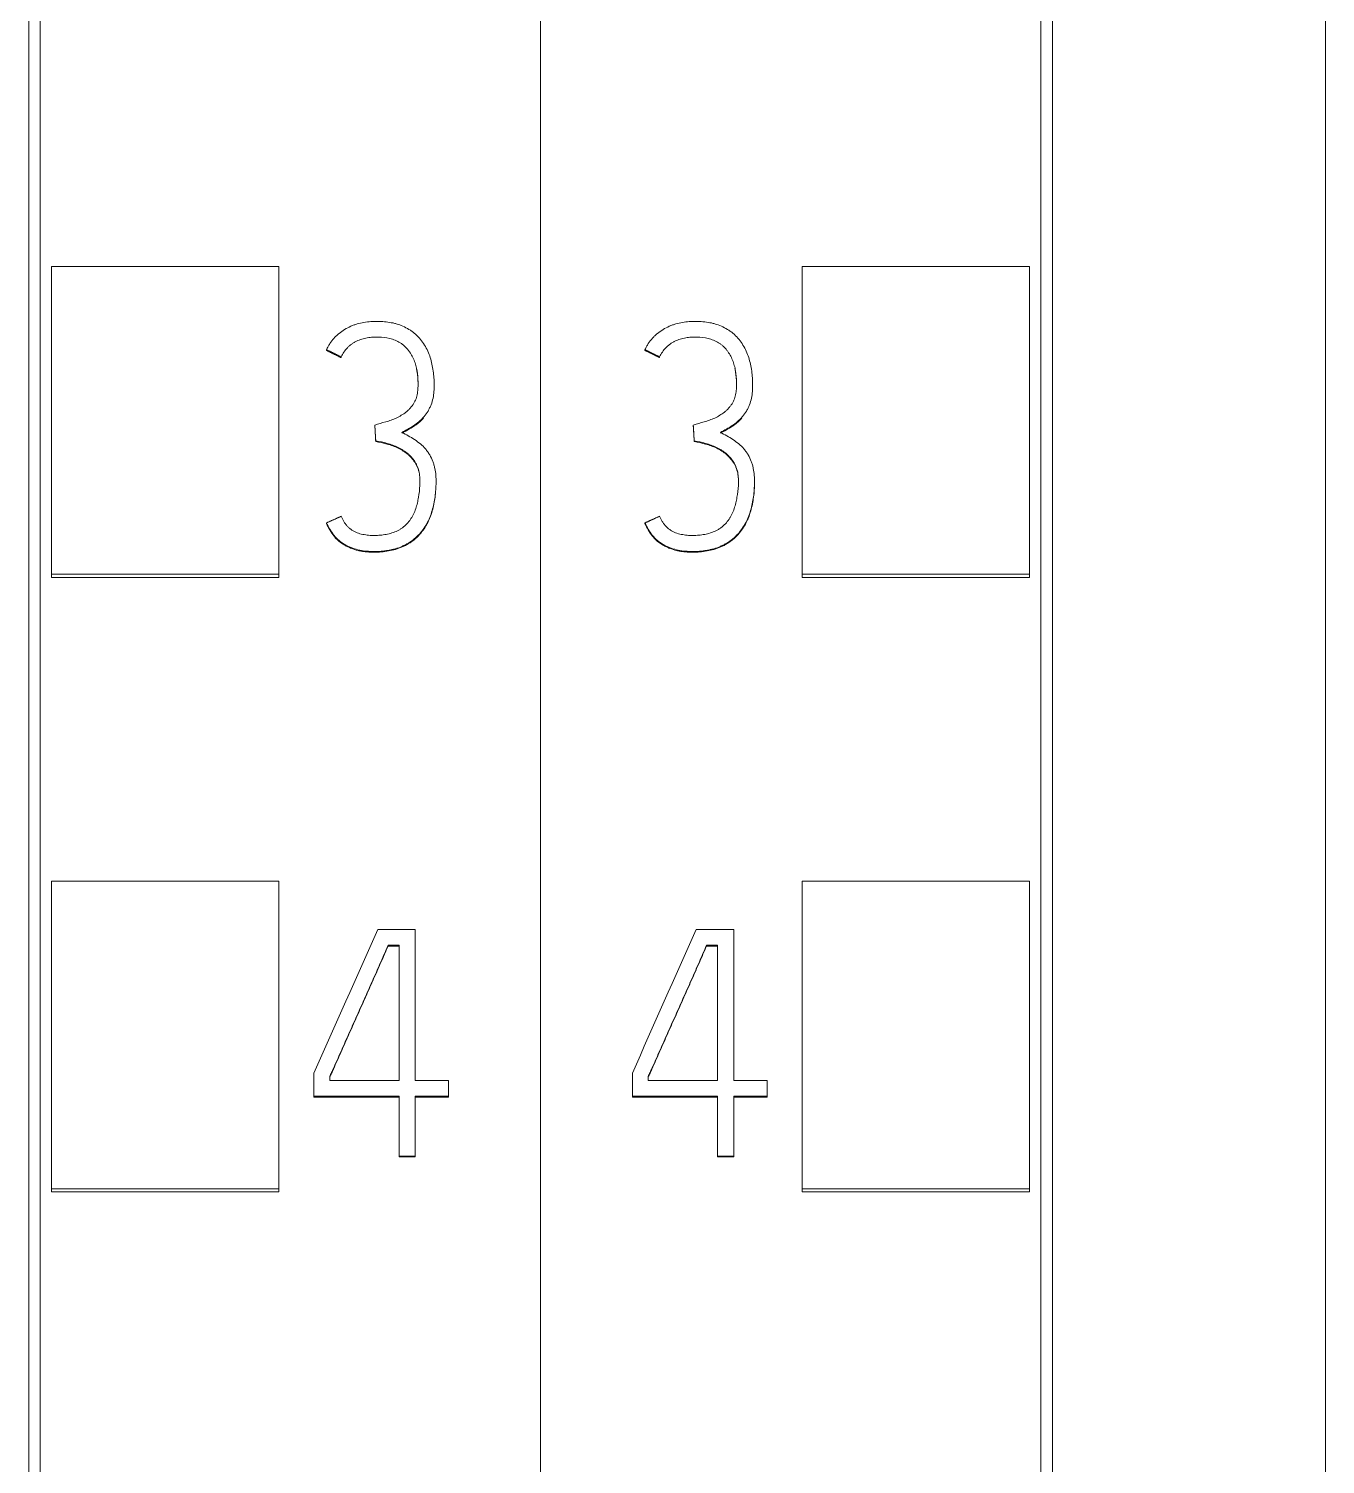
# Model space of a CAD drawing. Header units: millimetres. Extents: x 4137 to 6698, y 1400 to 3585.
# Drawn here: x 6142.55 to 6153.95, y 3330.15 to 3342.76 of the extents above; entities that cross this region are included whole.
import ezdxf

# ---------------------------------------------------------------- set-up
doc = ezdxf.new("R2010")
doc.units = ezdxf.units.MM
doc.layers.add('000-PI-Oprema', color=30, linetype='Continuous', lineweight=5)

msp = doc.modelspace()

# ---------------------------------------------------------------- linework, layer by layer
at = {"layer": '000-PI-Oprema', "color": 0, "linetype": 'ByBlock', "lineweight": 0}
for p, q in [((6147.048, 3360.472), (6147.048, 3247.054)), ((6147.048, 3360.472), (6147.048, 3247.054)), ((6142.648, 3249.376), (6142.648, 3358.191)), ((6151.448, 3358.191), (6151.448, 3249.376)), ((6142.748, 3337.969), (6142.748, 3340.672)), ((6142.748, 3340.672), (6144.748, 3340.672)), ((6144.748, 3337.969), (6144.748, 3340.672)), ((6149.348, 3337.969), (6149.348, 3340.672)), ((6151.348, 3340.672), (6149.348, 3340.672)), ((6151.348, 3337.969), (6151.348, 3340.672)), ((6145.166, 3339.941), (6145.166, 3339.935)), ((6147.966, 3339.941), (6147.966, 3339.935)), ((6145.294, 3339.878), (6145.294, 3339.872)), ((6148.094, 3339.878), (6148.094, 3339.872)), ((6146.112, 3339.624), (6146.112, 3339.63)), ((6148.912, 3339.624), (6148.912, 3339.63)), ((6145.591, 3339.279), (6145.591, 3339.272)), ((6148.391, 3339.279), (6148.391, 3339.272)), ((6145.599, 3339.14), (6145.599, 3339.134)), ((6148.399, 3339.14), (6148.399, 3339.134)), ((6146.129, 3338.774), (6146.129, 3338.78)), ((6148.929, 3338.774), (6148.929, 3338.78)), ((6145.166, 3338.419), (6145.166, 3338.413)), ((6147.966, 3338.419), (6147.966, 3338.413)), ((6142.748, 3337.94), (6142.748, 3337.969)), ((6142.748, 3337.969), (6144.748, 3337.969)), ((6142.748, 3337.94), (6144.748, 3337.94)), ((6144.748, 3337.94), (6144.748, 3337.969)), ((6151.348, 3337.969), (6149.348, 3337.969)), ((6149.348, 3337.94), (6149.348, 3337.969)), ((6151.348, 3337.94), (6149.348, 3337.94)), ((6151.348, 3337.94), (6151.348, 3337.969)), ((6142.748, 3332.568), (6142.748, 3335.27)), ((6142.748, 3335.27), (6144.748, 3335.27)), ((6144.748, 3332.568), (6144.748, 3335.27)), ((6149.348, 3332.568), (6149.348, 3335.27)), ((6151.348, 3335.27), (6149.348, 3335.27)), ((6151.348, 3332.568), (6151.348, 3335.27)), ((6145.616, 3334.845), (6145.946, 3334.845)), ((6145.946, 3334.845), (6145.946, 3333.519)), ((6148.416, 3334.845), (6148.746, 3334.845)), ((6148.746, 3334.845), (6148.746, 3333.519)), ((6145.804, 3334.707), (6145.707, 3334.707)), ((6145.707, 3334.707), (6145.707, 3334.701)), ((6145.707, 3334.701), (6145.804, 3334.701)), ((6145.804, 3333.519), (6145.804, 3334.707)), ((6148.507, 3334.707), (6148.507, 3334.701)), ((6148.604, 3334.707), (6148.507, 3334.707)), ((6148.507, 3334.701), (6148.604, 3334.701)), ((6148.604, 3333.519), (6148.604, 3334.707)), ((6145.056, 3333.381), (6145.056, 3333.585)), ((6147.856, 3333.381), (6147.856, 3333.585)), ((6145.194, 3333.555), (6145.194, 3333.519)), ((6145.194, 3333.519), (6145.804, 3333.519)), ((6145.946, 3333.519), (6146.24, 3333.519)), ((6146.24, 3333.519), (6146.24, 3333.381)), ((6147.994, 3333.555), (6147.994, 3333.519)), ((6147.994, 3333.519), (6148.604, 3333.519)), ((6148.746, 3333.519), (6149.04, 3333.519)), ((6149.04, 3333.519), (6149.04, 3333.381)), ((6145.056, 3333.381), (6145.056, 3333.374)), ((6145.804, 3333.381), (6145.056, 3333.381)), ((6145.056, 3333.374), (6145.804, 3333.374)), ((6145.804, 3332.853), (6145.804, 3333.381)), ((6145.946, 3333.381), (6145.946, 3332.853)), ((6146.24, 3333.381), (6145.946, 3333.381)), ((6145.946, 3333.374), (6146.24, 3333.374)), ((6146.24, 3333.381), (6146.24, 3333.374)), ((6147.856, 3333.381), (6147.856, 3333.374)), ((6148.604, 3333.381), (6147.856, 3333.381)), ((6147.856, 3333.374), (6148.604, 3333.374)), ((6148.604, 3332.853), (6148.604, 3333.381)), ((6148.746, 3333.381), (6148.746, 3332.853)), ((6149.04, 3333.381), (6148.746, 3333.381)), ((6148.746, 3333.374), (6149.04, 3333.374)), ((6149.04, 3333.381), (6149.04, 3333.374)), ((6145.946, 3332.853), (6145.804, 3332.853)), ((6145.804, 3332.853), (6145.804, 3332.847)), ((6145.804, 3332.847), (6145.946, 3332.847)), ((6145.946, 3332.853), (6145.946, 3332.847)), ((6148.604, 3332.853), (6148.604, 3332.847)), ((6148.746, 3332.853), (6148.604, 3332.853)), ((6148.604, 3332.847), (6148.746, 3332.847)), ((6148.746, 3332.853), (6148.746, 3332.847)), ((6142.748, 3332.568), (6144.748, 3332.568)), ((6142.748, 3332.54), (6142.748, 3332.568)), ((6142.748, 3332.54), (6144.748, 3332.54)), ((6144.748, 3332.54), (6144.748, 3332.568)), ((6149.348, 3332.54), (6149.348, 3332.568)), ((6151.348, 3332.568), (6149.348, 3332.568)), ((6151.348, 3332.54), (6149.348, 3332.54)), ((6151.348, 3332.54), (6151.348, 3332.568))]:
    msp.add_line(p, q, dxfattribs=at)
at = {"layer": '000-PI-Oprema', "color": 7, "linetype": 'Continuous', "lineweight": 13}
for centre, major_axis, ratio, start_param, end_param in [((6130.545, 3235.454), (454.864, 1028.451), 0.023581, 1.484438, 1.485669), ((6133.92, 3239.287), (445.97, 1008.13), 0.023126, 1.486101, 1.487357)]:
    msp.add_ellipse(centre, major_axis=major_axis, ratio=ratio, start_param=start_param, end_param=end_param, dxfattribs=at)
at = {"layer": '000-PI-Oprema', "color": 0, "linetype": 'ByBlock', "lineweight": 0}
for points, knots in [([(6142.548, 3249.091), (6142.548, 3252.431), (6142.548, 3260.396), (6142.548, 3273.036), (6142.548, 3288.522), (6142.548, 3302.817), (6142.548, 3317.027), (6142.548, 3331.593), (6142.548, 3345.763), (6142.548, 3355.333), (6142.548, 3358.377)], [0, 0, 0, 0, 0.091483, 0.21812, 0.346206, 0.515858, 0.610111, 0.736264, 0.916066, 1, 1, 1, 1]), ([(6151.548, 3358.377), (6151.548, 3355.333), (6151.548, 3345.763), (6151.548, 3331.593), (6151.548, 3317.027), (6151.548, 3302.817), (6151.548, 3288.522), (6151.548, 3273.036), (6151.548, 3260.396), (6151.548, 3252.431), (6151.548, 3249.091)], [0, 0, 0, 0, 0.083934, 0.263736, 0.389889, 0.484142, 0.653794, 0.78188, 0.908517, 1, 1, 1, 1]), ([(6153.948, 3355.311), (6153.948, 3353.288), (6153.948, 3344.739), (6153.948, 3331.593), (6153.948, 3317.027), (6153.948, 3302.817), (6153.948, 3288.522), (6153.948, 3273.036), (6153.948, 3260.278), (6153.948, 3251.396), (6153.948, 3247.139), (6153.948, 3246.341)], [0, 0, 0, 0, 0.055935, 0.236292, 0.362833, 0.457376, 0.627551, 0.756032, 0.883059, 0.978086, 1, 1, 1, 1]), ([(6145.829, 3339.215), (6145.847, 3339.224), (6145.865, 3339.233), (6145.9, 3339.253), (6145.917, 3339.263), (6145.942, 3339.28), (6145.95, 3339.286), (6145.966, 3339.298), (6145.973, 3339.304), (6145.988, 3339.317), (6145.996, 3339.324), (6146.01, 3339.338), (6146.017, 3339.346), (6146.037, 3339.369), (6146.048, 3339.385), (6146.064, 3339.411), (6146.069, 3339.42), (6146.077, 3339.438), (6146.082, 3339.447), (6146.093, 3339.476), (6146.098, 3339.495), (6146.107, 3339.534), (6146.109, 3339.554), (6146.112, 3339.594), (6146.112, 3339.615), (6146.112, 3339.655), (6146.112, 3339.675), (6146.108, 3339.734), (6146.102, 3339.774), (6146.089, 3339.833), (6146.084, 3339.853), (6146.072, 3339.891), (6146.057, 3339.929), (6146.039, 3339.964), (6146.017, 3339.999), (6146.006, 3340.015), (6145.98, 3340.046), (6145.96, 3340.068), (6145.937, 3340.088), (6145.921, 3340.1), (6145.912, 3340.106), (6145.87, 3340.134), (6145.834, 3340.151), (6145.785, 3340.167), (6145.775, 3340.17), (6145.756, 3340.175), (6145.726, 3340.181), (6145.676, 3340.188), (6145.636, 3340.19), (6145.596, 3340.19), (6145.575, 3340.19), (6145.515, 3340.185), (6145.476, 3340.179), (6145.427, 3340.165), (6145.418, 3340.162), (6145.399, 3340.155), (6145.389, 3340.151), (6145.361, 3340.139), (6145.325, 3340.12), (6145.292, 3340.097), (6145.269, 3340.078), (6145.261, 3340.071), (6145.246, 3340.057), (6145.239, 3340.05), (6145.219, 3340.027), (6145.207, 3340.012), (6145.19, 3339.986), (6145.185, 3339.978), (6145.175, 3339.96), (6145.171, 3339.951), (6145.166, 3339.941)], [0, 0, 0, 0, 0.03125, 0.03125, 0.0625, 0.0625, 0.078125, 0.078125, 0.09375, 0.09375, 0.109375, 0.109375, 0.125, 0.125, 0.15625, 0.15625, 0.171875, 0.171875, 0.1875, 0.1875, 0.21875, 0.21875, 0.25, 0.25, 0.28125, 0.28125, 0.3125, 0.3125, 0.375, 0.375, 0.40625, 0.40625, 0.4375, 0.46875, 0.46875, 0.5, 0.5, 0.53125, 0.546875, 0.546875, 0.5625, 0.5625, 0.625, 0.625, 0.640625, 0.640625, 0.65625, 0.6875, 0.71875, 0.71875, 0.75, 0.75, 0.8125, 0.8125, 0.828125, 0.828125, 0.84375, 0.84375, 0.875, 0.90625, 0.90625, 0.921875, 0.921875, 0.9375, 0.9375, 0.96875, 0.96875, 0.984375, 0.984375, 1, 1, 1, 1]), ([(6148.629, 3339.215), (6148.647, 3339.224), (6148.665, 3339.233), (6148.7, 3339.253), (6148.717, 3339.263), (6148.742, 3339.28), (6148.75, 3339.286), (6148.766, 3339.298), (6148.773, 3339.304), (6148.788, 3339.317), (6148.796, 3339.324), (6148.81, 3339.338), (6148.817, 3339.346), (6148.837, 3339.369), (6148.848, 3339.385), (6148.864, 3339.411), (6148.869, 3339.42), (6148.877, 3339.438), (6148.882, 3339.447), (6148.893, 3339.476), (6148.898, 3339.495), (6148.907, 3339.534), (6148.909, 3339.554), (6148.912, 3339.594), (6148.912, 3339.615), (6148.912, 3339.655), (6148.912, 3339.675), (6148.908, 3339.734), (6148.902, 3339.774), (6148.889, 3339.833), (6148.884, 3339.853), (6148.872, 3339.891), (6148.857, 3339.929), (6148.839, 3339.964), (6148.817, 3339.999), (6148.806, 3340.015), (6148.78, 3340.046), (6148.76, 3340.068), (6148.737, 3340.088), (6148.721, 3340.1), (6148.712, 3340.106), (6148.67, 3340.134), (6148.634, 3340.151), (6148.585, 3340.167), (6148.575, 3340.17), (6148.556, 3340.175), (6148.526, 3340.181), (6148.476, 3340.188), (6148.436, 3340.19), (6148.396, 3340.19), (6148.375, 3340.19), (6148.315, 3340.185), (6148.276, 3340.179), (6148.227, 3340.165), (6148.218, 3340.162), (6148.199, 3340.155), (6148.189, 3340.151), (6148.161, 3340.139), (6148.125, 3340.12), (6148.092, 3340.097), (6148.069, 3340.078), (6148.061, 3340.071), (6148.046, 3340.057), (6148.039, 3340.05), (6148.019, 3340.027), (6148.007, 3340.012), (6147.99, 3339.986), (6147.985, 3339.978), (6147.975, 3339.96), (6147.971, 3339.951), (6147.966, 3339.941)], [0, 0, 0, 0, 0.03125, 0.03125, 0.0625, 0.0625, 0.078125, 0.078125, 0.09375, 0.09375, 0.109375, 0.109375, 0.125, 0.125, 0.15625, 0.15625, 0.171875, 0.171875, 0.1875, 0.1875, 0.21875, 0.21875, 0.25, 0.25, 0.28125, 0.28125, 0.3125, 0.3125, 0.375, 0.375, 0.40625, 0.40625, 0.4375, 0.46875, 0.46875, 0.5, 0.5, 0.53125, 0.546875, 0.546875, 0.5625, 0.5625, 0.625, 0.625, 0.640625, 0.640625, 0.65625, 0.6875, 0.71875, 0.71875, 0.75, 0.75, 0.8125, 0.8125, 0.828125, 0.828125, 0.84375, 0.84375, 0.875, 0.90625, 0.90625, 0.921875, 0.921875, 0.9375, 0.9375, 0.96875, 0.96875, 0.984375, 0.984375, 1, 1, 1, 1]), ([(6145.294, 3339.878), (6145.302, 3339.893), (6145.31, 3339.907), (6145.328, 3339.934), (6145.338, 3339.947), (6145.356, 3339.964), (6145.362, 3339.97), (6145.374, 3339.981), (6145.381, 3339.986), (6145.394, 3339.996), (6145.401, 3340), (6145.415, 3340.009), (6145.422, 3340.013), (6145.445, 3340.023), (6145.46, 3340.029), (6145.492, 3340.039), (6145.508, 3340.043), (6145.541, 3340.048), (6145.557, 3340.05), (6145.591, 3340.052), (6145.607, 3340.052), (6145.657, 3340.051), (6145.69, 3340.048), (6145.73, 3340.038), (6145.738, 3340.036), (6145.754, 3340.031), (6145.762, 3340.028), (6145.785, 3340.019), (6145.8, 3340.011), (6145.821, 3339.998), (6145.828, 3339.993), (6145.841, 3339.983), (6145.847, 3339.978), (6145.865, 3339.961), (6145.876, 3339.949), (6145.892, 3339.929), (6145.896, 3339.922), (6145.906, 3339.908), (6145.919, 3339.887), (6145.93, 3339.865), (6145.942, 3339.835), (6145.947, 3339.819), (6145.956, 3339.787), (6145.96, 3339.771), (6145.968, 3339.723), (6145.97, 3339.69), (6145.971, 3339.64), (6145.971, 3339.624), (6145.97, 3339.591), (6145.968, 3339.574), (6145.964, 3339.55), (6145.963, 3339.542), (6145.958, 3339.526), (6145.956, 3339.518), (6145.947, 3339.495), (6145.94, 3339.48), (6145.927, 3339.459), (6145.922, 3339.452), (6145.912, 3339.439), (6145.906, 3339.433), (6145.895, 3339.42), (6145.89, 3339.414), (6145.878, 3339.403), (6145.871, 3339.398), (6145.852, 3339.382), (6145.838, 3339.373), (6145.81, 3339.356), (6145.795, 3339.348), (6145.765, 3339.334), (6145.75, 3339.328), (6145.718, 3339.317), (6145.702, 3339.312), (6145.655, 3339.298), (6145.623, 3339.288), (6145.591, 3339.279)], [0, 0, 0, 0, 0.03125, 0.03125, 0.0625, 0.0625, 0.078125, 0.078125, 0.09375, 0.09375, 0.109375, 0.109375, 0.125, 0.125, 0.15625, 0.15625, 0.1875, 0.1875, 0.21875, 0.21875, 0.25, 0.25, 0.3125, 0.3125, 0.328125, 0.328125, 0.34375, 0.34375, 0.375, 0.375, 0.390625, 0.390625, 0.40625, 0.40625, 0.4375, 0.4375, 0.453125, 0.453125, 0.46875, 0.5, 0.5, 0.53125, 0.53125, 0.5625, 0.5625, 0.625, 0.625, 0.65625, 0.65625, 0.6875, 0.6875, 0.703125, 0.703125, 0.71875, 0.71875, 0.75, 0.75, 0.765625, 0.765625, 0.78125, 0.78125, 0.796875, 0.796875, 0.8125, 0.8125, 0.84375, 0.84375, 0.875, 0.875, 0.90625, 0.90625, 0.9375, 0.9375, 1, 1, 1, 1]), ([(6148.094, 3339.878), (6148.102, 3339.893), (6148.11, 3339.907), (6148.128, 3339.934), (6148.138, 3339.947), (6148.156, 3339.964), (6148.162, 3339.97), (6148.174, 3339.981), (6148.181, 3339.986), (6148.194, 3339.996), (6148.201, 3340), (6148.215, 3340.009), (6148.222, 3340.013), (6148.245, 3340.023), (6148.26, 3340.029), (6148.292, 3340.039), (6148.308, 3340.043), (6148.341, 3340.048), (6148.357, 3340.05), (6148.391, 3340.052), (6148.407, 3340.052), (6148.457, 3340.051), (6148.49, 3340.048), (6148.53, 3340.038), (6148.538, 3340.036), (6148.554, 3340.031), (6148.562, 3340.028), (6148.585, 3340.019), (6148.6, 3340.011), (6148.621, 3339.998), (6148.628, 3339.993), (6148.641, 3339.983), (6148.647, 3339.978), (6148.665, 3339.961), (6148.676, 3339.949), (6148.692, 3339.929), (6148.696, 3339.922), (6148.706, 3339.908), (6148.719, 3339.887), (6148.73, 3339.865), (6148.742, 3339.835), (6148.747, 3339.819), (6148.756, 3339.787), (6148.76, 3339.771), (6148.768, 3339.723), (6148.77, 3339.69), (6148.771, 3339.64), (6148.771, 3339.624), (6148.77, 3339.591), (6148.768, 3339.574), (6148.764, 3339.55), (6148.763, 3339.542), (6148.758, 3339.526), (6148.756, 3339.518), (6148.747, 3339.495), (6148.74, 3339.48), (6148.727, 3339.459), (6148.722, 3339.452), (6148.712, 3339.439), (6148.706, 3339.433), (6148.695, 3339.42), (6148.69, 3339.414), (6148.678, 3339.403), (6148.671, 3339.398), (6148.652, 3339.382), (6148.638, 3339.373), (6148.61, 3339.356), (6148.595, 3339.348), (6148.565, 3339.334), (6148.55, 3339.328), (6148.518, 3339.317), (6148.502, 3339.312), (6148.455, 3339.298), (6148.423, 3339.288), (6148.391, 3339.279)], [0, 0, 0, 0, 0.03125, 0.03125, 0.0625, 0.0625, 0.078125, 0.078125, 0.09375, 0.09375, 0.109375, 0.109375, 0.125, 0.125, 0.15625, 0.15625, 0.1875, 0.1875, 0.21875, 0.21875, 0.25, 0.25, 0.3125, 0.3125, 0.328125, 0.328125, 0.34375, 0.34375, 0.375, 0.375, 0.390625, 0.390625, 0.40625, 0.40625, 0.4375, 0.4375, 0.453125, 0.453125, 0.46875, 0.5, 0.5, 0.53125, 0.53125, 0.5625, 0.5625, 0.625, 0.625, 0.65625, 0.65625, 0.6875, 0.6875, 0.703125, 0.703125, 0.71875, 0.71875, 0.75, 0.75, 0.765625, 0.765625, 0.78125, 0.78125, 0.796875, 0.796875, 0.8125, 0.8125, 0.84375, 0.84375, 0.875, 0.875, 0.90625, 0.90625, 0.9375, 0.9375, 1, 1, 1, 1]), ([(6145.971, 3339.635), (6145.971, 3339.639), (6145.971, 3339.643), (6145.971, 3339.68), (6145.968, 3339.713), (6145.961, 3339.756), (6145.959, 3339.767), (6145.957, 3339.778)], [0, 0, 0, 0, 0.087818, 0.087818, 0.771228, 0.771228, 1, 1, 1, 1]), ([(6148.771, 3339.635), (6148.771, 3339.639), (6148.771, 3339.643), (6148.771, 3339.68), (6148.768, 3339.713), (6148.761, 3339.756), (6148.759, 3339.767), (6148.757, 3339.778)], [0, 0, 0, 0, 0.087818, 0.087818, 0.771228, 0.771228, 1, 1, 1, 1]), ([(6146.018, 3339.341), (6146.007, 3339.329), (6145.995, 3339.317), (6145.975, 3339.299), (6145.967, 3339.292), (6145.951, 3339.28), (6145.943, 3339.274), (6145.917, 3339.258), (6145.9, 3339.247), (6145.865, 3339.227), (6145.848, 3339.218), (6145.829, 3339.209)], [0, 0, 0, 0, 0.218648, 0.218648, 0.348874, 0.348874, 0.479099, 0.479099, 0.739549, 0.739549, 1, 1, 1, 1]), ([(6148.818, 3339.341), (6148.807, 3339.329), (6148.795, 3339.317), (6148.775, 3339.299), (6148.767, 3339.292), (6148.751, 3339.28), (6148.743, 3339.274), (6148.717, 3339.258), (6148.7, 3339.247), (6148.665, 3339.227), (6148.648, 3339.218), (6148.629, 3339.209)], [0, 0, 0, 0, 0.218648, 0.218648, 0.348874, 0.348874, 0.479099, 0.479099, 0.739549, 0.739549, 1, 1, 1, 1]), ([(6145.166, 3338.419), (6145.175, 3338.4), (6145.185, 3338.381), (6145.206, 3338.345), (6145.217, 3338.328), (6145.237, 3338.303), (6145.244, 3338.295), (6145.258, 3338.28), (6145.266, 3338.273), (6145.29, 3338.252), (6145.307, 3338.24), (6145.335, 3338.224), (6145.344, 3338.219), (6145.363, 3338.21), (6145.373, 3338.206), (6145.402, 3338.194), (6145.422, 3338.188), (6145.463, 3338.178), (6145.484, 3338.174), (6145.526, 3338.17), (6145.547, 3338.169), (6145.589, 3338.168), (6145.61, 3338.168), (6145.651, 3338.17), (6145.672, 3338.172), (6145.704, 3338.177), (6145.714, 3338.179), (6145.735, 3338.183), (6145.745, 3338.185), (6145.776, 3338.193), (6145.796, 3338.199), (6145.825, 3338.211), (6145.835, 3338.215), (6145.854, 3338.224), (6145.863, 3338.229), (6145.891, 3338.244), (6145.908, 3338.256), (6145.942, 3338.281), (6145.957, 3338.295), (6145.987, 3338.325), (6146, 3338.341), (6146.025, 3338.375), (6146.037, 3338.393), (6146.052, 3338.42), (6146.057, 3338.429), (6146.066, 3338.448), (6146.07, 3338.458), (6146.09, 3338.507), (6146.102, 3338.547), (6146.114, 3338.608), (6146.118, 3338.629), (6146.123, 3338.67), (6146.125, 3338.691), (6146.128, 3338.733), (6146.129, 3338.754), (6146.129, 3338.795), (6146.129, 3338.816), (6146.126, 3338.857), (6146.123, 3338.878), (6146.116, 3338.909), (6146.114, 3338.919), (6146.108, 3338.94), (6146.104, 3338.95), (6146.093, 3338.979), (6146.084, 3338.998), (6146.068, 3339.026), (6146.062, 3339.035), (6146.05, 3339.052), (6146.043, 3339.061), (6146.023, 3339.085), (6146.008, 3339.1), (6145.975, 3339.127), (6145.958, 3339.139), (6145.922, 3339.163), (6145.904, 3339.174), (6145.867, 3339.195), (6145.848, 3339.205), (6145.829, 3339.215)], [0, 0, 0, 0, 0.03125, 0.03125, 0.0625, 0.0625, 0.078125, 0.078125, 0.09375, 0.09375, 0.125, 0.125, 0.140625, 0.140625, 0.15625, 0.15625, 0.1875, 0.1875, 0.21875, 0.21875, 0.25, 0.25, 0.28125, 0.28125, 0.3125, 0.3125, 0.328125, 0.328125, 0.34375, 0.34375, 0.375, 0.375, 0.390625, 0.390625, 0.40625, 0.40625, 0.4375, 0.4375, 0.46875, 0.46875, 0.5, 0.5, 0.53125, 0.53125, 0.546875, 0.546875, 0.5625, 0.5625, 0.625, 0.625, 0.65625, 0.65625, 0.6875, 0.6875, 0.71875, 0.71875, 0.75, 0.75, 0.78125, 0.78125, 0.796875, 0.796875, 0.8125, 0.8125, 0.84375, 0.84375, 0.859375, 0.859375, 0.875, 0.875, 0.90625, 0.90625, 0.9375, 0.9375, 0.96875, 0.96875, 1, 1, 1, 1]), ([(6145.599, 3339.14), (6145.633, 3339.135), (6145.667, 3339.127), (6145.716, 3339.113), (6145.733, 3339.108), (6145.765, 3339.096), (6145.781, 3339.09), (6145.804, 3339.078), (6145.812, 3339.074), (6145.827, 3339.066), (6145.834, 3339.061), (6145.856, 3339.047), (6145.87, 3339.037), (6145.89, 3339.02), (6145.896, 3339.014), (6145.908, 3339.002), (6145.914, 3338.995), (6145.931, 3338.976), (6145.941, 3338.962), (6145.954, 3338.939), (6145.958, 3338.932), (6145.965, 3338.916), (6145.968, 3338.908), (6145.977, 3338.884), (6145.981, 3338.867), (6145.986, 3338.833), (6145.987, 3338.815), (6145.988, 3338.781), (6145.988, 3338.764), (6145.985, 3338.712), (6145.981, 3338.678), (6145.972, 3338.628), (6145.969, 3338.611), (6145.961, 3338.578), (6145.956, 3338.561), (6145.945, 3338.528), (6145.938, 3338.512), (6145.927, 3338.489), (6145.923, 3338.481), (6145.915, 3338.466), (6145.91, 3338.459), (6145.886, 3338.423), (6145.862, 3338.398), (6145.827, 3338.372), (6145.82, 3338.367), (6145.805, 3338.358), (6145.798, 3338.354), (6145.774, 3338.343), (6145.758, 3338.336), (6145.725, 3338.326), (6145.708, 3338.321), (6145.674, 3338.315), (6145.64, 3338.31), (6145.606, 3338.309), (6145.571, 3338.309), (6145.554, 3338.309), (6145.519, 3338.312), (6145.502, 3338.315), (6145.468, 3338.322), (6145.451, 3338.326), (6145.419, 3338.339), (6145.404, 3338.347), (6145.382, 3338.361), (6145.375, 3338.367), (6145.362, 3338.378), (6145.356, 3338.384), (6145.344, 3338.396), (6145.338, 3338.403), (6145.328, 3338.417), (6145.323, 3338.424), (6145.309, 3338.446), (6145.301, 3338.462), (6145.294, 3338.477)], [0, 0, 0, 0, 0.0625, 0.0625, 0.09375, 0.09375, 0.125, 0.125, 0.140625, 0.140625, 0.15625, 0.15625, 0.1875, 0.1875, 0.203125, 0.203125, 0.21875, 0.21875, 0.25, 0.25, 0.265625, 0.265625, 0.28125, 0.28125, 0.3125, 0.3125, 0.34375, 0.34375, 0.375, 0.375, 0.4375, 0.4375, 0.46875, 0.46875, 0.5, 0.5, 0.53125, 0.53125, 0.546875, 0.546875, 0.5625, 0.5625, 0.625, 0.625, 0.640625, 0.640625, 0.65625, 0.65625, 0.6875, 0.6875, 0.71875, 0.71875, 0.75, 0.78125, 0.78125, 0.8125, 0.8125, 0.84375, 0.84375, 0.875, 0.875, 0.90625, 0.90625, 0.921875, 0.921875, 0.9375, 0.9375, 0.953125, 0.953125, 0.96875, 0.96875, 1, 1, 1, 1]), ([(6145.98, 3338.864), (6145.977, 3338.874), (6145.975, 3338.884), (6145.968, 3338.902), (6145.965, 3338.91), (6145.958, 3338.925), (6145.954, 3338.933), (6145.94, 3338.956), (6145.93, 3338.97), (6145.908, 3338.996), (6145.896, 3339.009), (6145.87, 3339.031), (6145.856, 3339.041), (6145.827, 3339.06), (6145.812, 3339.068), (6145.781, 3339.083), (6145.765, 3339.09), (6145.733, 3339.102), (6145.716, 3339.107), (6145.667, 3339.121), (6145.633, 3339.129), (6145.599, 3339.134)], [0, 0, 0, 0, 0.063427, 0.063427, 0.115459, 0.115459, 0.167491, 0.167491, 0.271554, 0.271554, 0.375618, 0.375618, 0.479682, 0.479682, 0.583745, 0.583745, 0.687809, 0.687809, 0.791873, 0.791873, 1, 1, 1, 1]), ([(6147.966, 3338.419), (6147.975, 3338.4), (6147.985, 3338.381), (6148.006, 3338.345), (6148.017, 3338.328), (6148.037, 3338.303), (6148.044, 3338.295), (6148.058, 3338.28), (6148.066, 3338.273), (6148.09, 3338.252), (6148.107, 3338.24), (6148.135, 3338.224), (6148.144, 3338.219), (6148.163, 3338.21), (6148.173, 3338.206), (6148.202, 3338.194), (6148.222, 3338.188), (6148.263, 3338.178), (6148.284, 3338.174), (6148.326, 3338.17), (6148.347, 3338.169), (6148.389, 3338.168), (6148.41, 3338.168), (6148.451, 3338.17), (6148.472, 3338.172), (6148.504, 3338.177), (6148.514, 3338.179), (6148.535, 3338.183), (6148.545, 3338.185), (6148.576, 3338.193), (6148.596, 3338.199), (6148.625, 3338.211), (6148.635, 3338.215), (6148.654, 3338.224), (6148.663, 3338.229), (6148.691, 3338.244), (6148.708, 3338.256), (6148.742, 3338.281), (6148.757, 3338.295), (6148.787, 3338.325), (6148.8, 3338.341), (6148.825, 3338.375), (6148.837, 3338.393), (6148.852, 3338.42), (6148.857, 3338.429), (6148.866, 3338.448), (6148.87, 3338.458), (6148.89, 3338.507), (6148.902, 3338.547), (6148.914, 3338.608), (6148.918, 3338.629), (6148.923, 3338.67), (6148.925, 3338.691), (6148.928, 3338.733), (6148.929, 3338.754), (6148.929, 3338.795), (6148.929, 3338.816), (6148.926, 3338.857), (6148.923, 3338.878), (6148.916, 3338.909), (6148.914, 3338.919), (6148.908, 3338.94), (6148.904, 3338.95), (6148.893, 3338.979), (6148.884, 3338.998), (6148.868, 3339.026), (6148.862, 3339.035), (6148.85, 3339.052), (6148.843, 3339.061), (6148.823, 3339.085), (6148.808, 3339.1), (6148.775, 3339.127), (6148.758, 3339.139), (6148.722, 3339.163), (6148.704, 3339.174), (6148.667, 3339.195), (6148.648, 3339.205), (6148.629, 3339.215)], [0, 0, 0, 0, 0.03125, 0.03125, 0.0625, 0.0625, 0.078125, 0.078125, 0.09375, 0.09375, 0.125, 0.125, 0.140625, 0.140625, 0.15625, 0.15625, 0.1875, 0.1875, 0.21875, 0.21875, 0.25, 0.25, 0.28125, 0.28125, 0.3125, 0.3125, 0.328125, 0.328125, 0.34375, 0.34375, 0.375, 0.375, 0.390625, 0.390625, 0.40625, 0.40625, 0.4375, 0.4375, 0.46875, 0.46875, 0.5, 0.5, 0.53125, 0.53125, 0.546875, 0.546875, 0.5625, 0.5625, 0.625, 0.625, 0.65625, 0.65625, 0.6875, 0.6875, 0.71875, 0.71875, 0.75, 0.75, 0.78125, 0.78125, 0.796875, 0.796875, 0.8125, 0.8125, 0.84375, 0.84375, 0.859375, 0.859375, 0.875, 0.875, 0.90625, 0.90625, 0.9375, 0.9375, 0.96875, 0.96875, 1, 1, 1, 1]), ([(6148.399, 3339.14), (6148.433, 3339.135), (6148.467, 3339.127), (6148.516, 3339.113), (6148.533, 3339.108), (6148.565, 3339.096), (6148.581, 3339.09), (6148.604, 3339.078), (6148.612, 3339.074), (6148.627, 3339.066), (6148.634, 3339.061), (6148.656, 3339.047), (6148.67, 3339.037), (6148.69, 3339.02), (6148.696, 3339.014), (6148.708, 3339.002), (6148.714, 3338.995), (6148.731, 3338.976), (6148.741, 3338.962), (6148.754, 3338.939), (6148.758, 3338.932), (6148.765, 3338.916), (6148.768, 3338.908), (6148.777, 3338.884), (6148.781, 3338.867), (6148.786, 3338.833), (6148.787, 3338.815), (6148.788, 3338.781), (6148.788, 3338.764), (6148.785, 3338.712), (6148.781, 3338.678), (6148.772, 3338.628), (6148.769, 3338.611), (6148.761, 3338.578), (6148.756, 3338.561), (6148.745, 3338.528), (6148.738, 3338.512), (6148.727, 3338.489), (6148.723, 3338.481), (6148.715, 3338.466), (6148.71, 3338.459), (6148.686, 3338.423), (6148.662, 3338.398), (6148.627, 3338.372), (6148.62, 3338.367), (6148.605, 3338.358), (6148.598, 3338.354), (6148.574, 3338.343), (6148.558, 3338.336), (6148.525, 3338.326), (6148.508, 3338.321), (6148.474, 3338.315), (6148.44, 3338.31), (6148.406, 3338.309), (6148.371, 3338.309), (6148.354, 3338.309), (6148.319, 3338.312), (6148.302, 3338.315), (6148.268, 3338.322), (6148.251, 3338.326), (6148.219, 3338.339), (6148.204, 3338.347), (6148.182, 3338.361), (6148.175, 3338.367), (6148.162, 3338.378), (6148.156, 3338.384), (6148.144, 3338.396), (6148.138, 3338.403), (6148.128, 3338.417), (6148.123, 3338.424), (6148.109, 3338.446), (6148.101, 3338.462), (6148.094, 3338.477)], [0, 0, 0, 0, 0.0625, 0.0625, 0.09375, 0.09375, 0.125, 0.125, 0.140625, 0.140625, 0.15625, 0.15625, 0.1875, 0.1875, 0.203125, 0.203125, 0.21875, 0.21875, 0.25, 0.25, 0.265625, 0.265625, 0.28125, 0.28125, 0.3125, 0.3125, 0.34375, 0.34375, 0.375, 0.375, 0.4375, 0.4375, 0.46875, 0.46875, 0.5, 0.5, 0.53125, 0.53125, 0.546875, 0.546875, 0.5625, 0.5625, 0.625, 0.625, 0.640625, 0.640625, 0.65625, 0.65625, 0.6875, 0.6875, 0.71875, 0.71875, 0.75, 0.78125, 0.78125, 0.8125, 0.8125, 0.84375, 0.84375, 0.875, 0.875, 0.90625, 0.90625, 0.921875, 0.921875, 0.9375, 0.9375, 0.953125, 0.953125, 0.96875, 0.96875, 1, 1, 1, 1]), ([(6148.788, 3338.777), (6148.788, 3338.782), (6148.788, 3338.787), (6148.787, 3338.801), (6148.787, 3338.809), (6148.786, 3338.827), (6148.785, 3338.835), (6148.781, 3338.861), (6148.777, 3338.878), (6148.768, 3338.902), (6148.765, 3338.91), (6148.758, 3338.925), (6148.754, 3338.933), (6148.74, 3338.956), (6148.73, 3338.97), (6148.708, 3338.996), (6148.696, 3339.009), (6148.67, 3339.031), (6148.656, 3339.041), (6148.627, 3339.06), (6148.612, 3339.068), (6148.581, 3339.083), (6148.565, 3339.09), (6148.533, 3339.102), (6148.516, 3339.107), (6148.467, 3339.121), (6148.433, 3339.129), (6148.399, 3339.134)], [0, 0, 0, 0, 0.026635, 0.026635, 0.070879, 0.070879, 0.115123, 0.115123, 0.20361, 0.20361, 0.247854, 0.247854, 0.292098, 0.292098, 0.380586, 0.380586, 0.469074, 0.469074, 0.557561, 0.557561, 0.646049, 0.646049, 0.734537, 0.734537, 0.823025, 0.823025, 1, 1, 1, 1]), ([(6148.929, 3338.774), (6148.929, 3338.773), (6148.929, 3338.772), (6148.929, 3338.751), (6148.928, 3338.73), (6148.926, 3338.688), (6148.924, 3338.667), (6148.918, 3338.626), (6148.915, 3338.605), (6148.902, 3338.544), (6148.891, 3338.504), (6148.872, 3338.455), (6148.867, 3338.446), (6148.858, 3338.427), (6148.854, 3338.417), (6148.838, 3338.389), (6148.827, 3338.372), (6148.803, 3338.338), (6148.789, 3338.322), (6148.767, 3338.299), (6148.76, 3338.291), (6148.744, 3338.277), (6148.736, 3338.27), (6148.711, 3338.251), (6148.693, 3338.239), (6148.666, 3338.224), (6148.657, 3338.219), (6148.637, 3338.21), (6148.628, 3338.206), (6148.578, 3338.186), (6148.538, 3338.176), (6148.475, 3338.167), (6148.454, 3338.164), (6148.412, 3338.162), (6148.391, 3338.162), (6148.348, 3338.162), (6148.327, 3338.164), (6148.296, 3338.167), (6148.285, 3338.168), (6148.264, 3338.172), (6148.254, 3338.174), (6148.223, 3338.181), (6148.203, 3338.188), (6148.174, 3338.199), (6148.164, 3338.204), (6148.145, 3338.213), (6148.135, 3338.218), (6148.108, 3338.234), (6148.09, 3338.246), (6148.066, 3338.266), (6148.059, 3338.273), (6148.044, 3338.288), (6148.037, 3338.297), (6148.017, 3338.321), (6148.006, 3338.339), (6147.985, 3338.375), (6147.975, 3338.394), (6147.966, 3338.413)], [0, 0, 0, 0, 0.001389, 0.001389, 0.044807, 0.044807, 0.088225, 0.088225, 0.131643, 0.131643, 0.218479, 0.218479, 0.240188, 0.240188, 0.261896, 0.261896, 0.305314, 0.305314, 0.348732, 0.348732, 0.370441, 0.370441, 0.39215, 0.39215, 0.435568, 0.435568, 0.457277, 0.457277, 0.478986, 0.478986, 0.565821, 0.565821, 0.609239, 0.609239, 0.652657, 0.652657, 0.696075, 0.696075, 0.717784, 0.717784, 0.739493, 0.739493, 0.782911, 0.782911, 0.80462, 0.80462, 0.826329, 0.826329, 0.869746, 0.869746, 0.891455, 0.891455, 0.913164, 0.913164, 0.956582, 0.956582, 1, 1, 1, 1]), ([(6146.124, 3338.672), (6146.123, 3338.663), (6146.122, 3338.655), (6146.118, 3338.626), (6146.115, 3338.605), (6146.102, 3338.544), (6146.091, 3338.504), (6146.072, 3338.455), (6146.067, 3338.446), (6146.058, 3338.427), (6146.054, 3338.417), (6146.038, 3338.389), (6146.027, 3338.372), (6146.003, 3338.338), (6145.989, 3338.322), (6145.967, 3338.299), (6145.96, 3338.291), (6145.944, 3338.277), (6145.936, 3338.27), (6145.911, 3338.251), (6145.893, 3338.239), (6145.866, 3338.224), (6145.857, 3338.219), (6145.837, 3338.21), (6145.828, 3338.206), (6145.778, 3338.186), (6145.738, 3338.176), (6145.675, 3338.167), (6145.654, 3338.164), (6145.612, 3338.162), (6145.591, 3338.162), (6145.548, 3338.162), (6145.527, 3338.164), (6145.496, 3338.167), (6145.485, 3338.168), (6145.464, 3338.172), (6145.454, 3338.174), (6145.423, 3338.181), (6145.403, 3338.188), (6145.374, 3338.199), (6145.364, 3338.204), (6145.345, 3338.213), (6145.335, 3338.218), (6145.308, 3338.234), (6145.29, 3338.246), (6145.266, 3338.266), (6145.259, 3338.273), (6145.244, 3338.288), (6145.237, 3338.297), (6145.217, 3338.321), (6145.206, 3338.339), (6145.185, 3338.375), (6145.175, 3338.394), (6145.166, 3338.413)], [0, 0, 0, 0, 0.018898, 0.018898, 0.065617, 0.065617, 0.159055, 0.159055, 0.182415, 0.182415, 0.205774, 0.205774, 0.252494, 0.252494, 0.299213, 0.299213, 0.322572, 0.322572, 0.345932, 0.345932, 0.392651, 0.392651, 0.416011, 0.416011, 0.43937, 0.43937, 0.532809, 0.532809, 0.579528, 0.579528, 0.626247, 0.626247, 0.672966, 0.672966, 0.696326, 0.696326, 0.719685, 0.719685, 0.766404, 0.766404, 0.789764, 0.789764, 0.813123, 0.813123, 0.859843, 0.859843, 0.883202, 0.883202, 0.906562, 0.906562, 0.953281, 0.953281, 1, 1, 1, 1]), ([(6145.707, 3334.707), (6145.697, 3334.683), (6145.686, 3334.659), (6145.665, 3334.611), (6145.655, 3334.587), (6145.623, 3334.514), (6145.602, 3334.466), (6145.559, 3334.37), (6145.538, 3334.322), (6145.495, 3334.226), (6145.474, 3334.178), (6145.431, 3334.082), (6145.409, 3334.034), (6145.366, 3333.938), (6145.345, 3333.89), (6145.302, 3333.794), (6145.281, 3333.746), (6145.249, 3333.674), (6145.238, 3333.65), (6145.221, 3333.614), (6145.216, 3333.602), (6145.205, 3333.579), (6145.2, 3333.567), (6145.194, 3333.555)], [0, 0, 0, 0, 0.0625, 0.0625, 0.125, 0.125, 0.25, 0.25, 0.375, 0.375, 0.5, 0.5, 0.625, 0.625, 0.75, 0.75, 0.875, 0.875, 0.9375, 0.9375, 0.96875, 0.96875, 1, 1, 1, 1]), ([(6145.194, 3333.548), (6145.2, 3333.56), (6145.205, 3333.572), (6145.216, 3333.596), (6145.221, 3333.608), (6145.238, 3333.644), (6145.249, 3333.668), (6145.281, 3333.74), (6145.302, 3333.788), (6145.345, 3333.884), (6145.366, 3333.932), (6145.409, 3334.028), (6145.431, 3334.076), (6145.474, 3334.172), (6145.495, 3334.22), (6145.538, 3334.316), (6145.559, 3334.364), (6145.602, 3334.46), (6145.623, 3334.508), (6145.655, 3334.58), (6145.665, 3334.604), (6145.686, 3334.653), (6145.697, 3334.677), (6145.707, 3334.701)], [0, 0, 0, 0, 0.03125, 0.03125, 0.0625, 0.0625, 0.125, 0.125, 0.25, 0.25, 0.375, 0.375, 0.5, 0.5, 0.625, 0.625, 0.75, 0.75, 0.875, 0.875, 0.9375, 0.9375, 1, 1, 1, 1]), ([(6148.507, 3334.707), (6148.497, 3334.683), (6148.486, 3334.659), (6148.465, 3334.611), (6148.455, 3334.587), (6148.423, 3334.514), (6148.402, 3334.466), (6148.359, 3334.37), (6148.338, 3334.322), (6148.295, 3334.226), (6148.274, 3334.178), (6148.231, 3334.082), (6148.209, 3334.034), (6148.166, 3333.938), (6148.145, 3333.89), (6148.102, 3333.794), (6148.081, 3333.746), (6148.049, 3333.674), (6148.038, 3333.65), (6148.021, 3333.614), (6148.016, 3333.602), (6148.005, 3333.579), (6148, 3333.567), (6147.994, 3333.555)], [0, 0, 0, 0, 0.0625, 0.0625, 0.125, 0.125, 0.25, 0.25, 0.375, 0.375, 0.5, 0.5, 0.625, 0.625, 0.75, 0.75, 0.875, 0.875, 0.9375, 0.9375, 0.96875, 0.96875, 1, 1, 1, 1]), ([(6147.994, 3333.548), (6148, 3333.56), (6148.005, 3333.572), (6148.016, 3333.596), (6148.021, 3333.608), (6148.038, 3333.644), (6148.049, 3333.668), (6148.081, 3333.74), (6148.102, 3333.788), (6148.145, 3333.884), (6148.166, 3333.932), (6148.209, 3334.028), (6148.231, 3334.076), (6148.274, 3334.172), (6148.295, 3334.22), (6148.338, 3334.316), (6148.359, 3334.364), (6148.402, 3334.46), (6148.423, 3334.508), (6148.455, 3334.58), (6148.465, 3334.604), (6148.486, 3334.653), (6148.497, 3334.677), (6148.507, 3334.701)], [0, 0, 0, 0, 0.03125, 0.03125, 0.0625, 0.0625, 0.125, 0.125, 0.25, 0.25, 0.375, 0.375, 0.5, 0.5, 0.625, 0.625, 0.75, 0.75, 0.875, 0.875, 0.9375, 0.9375, 1, 1, 1, 1])]:
    msp.add_open_spline(points, degree=3, knots=knots, dxfattribs=at)
for points, weights in [([(6145.166, 3339.941), (6145.23, 3339.91), (6145.294, 3339.878)], [0.500000020044, 0.499999979956, 0.500000020044]), ([(6145.294, 3339.872), (6145.23, 3339.904), (6145.166, 3339.935)], [0.499999942619, 0.500000057381, 0.499999942619]), ([(6147.966, 3339.941), (6148.03, 3339.91), (6148.094, 3339.878)], [0.49999993993, 0.50000006007, 0.49999993993]), ([(6148.094, 3339.872), (6148.03, 3339.904), (6147.966, 3339.935)], [0.500000022586, 0.499999977414, 0.500000022586]), ([(6145.591, 3339.279), (6145.595, 3339.209), (6145.599, 3339.14)], [0.499999997994, 0.500000002006, 0.499999997994]), ([(6145.599, 3339.134), (6145.595, 3339.203), (6145.591, 3339.272)], [0.500000006232, 0.499999993768, 0.500000006232]), ([(6148.391, 3339.279), (6148.395, 3339.209), (6148.399, 3339.14)], [0.500000003699, 0.499999996301, 0.500000003699]), ([(6148.399, 3339.134), (6148.395, 3339.203), (6148.391, 3339.272)], [0.500000017975, 0.499999982025, 0.500000017975]), ([(6145.294, 3338.477), (6145.23, 3338.448), (6145.166, 3338.419)], [0.499999993528, 0.500000006472, 0.499999993528]), ([(6148.094, 3338.477), (6148.03, 3338.448), (6147.966, 3338.419)], [0.500000270055, 0.499999729945, 0.500000270055])]:
    msp.add_rational_spline(points, weights, degree=2, dxfattribs=at)

doc.saveas('drawing.dxf')
